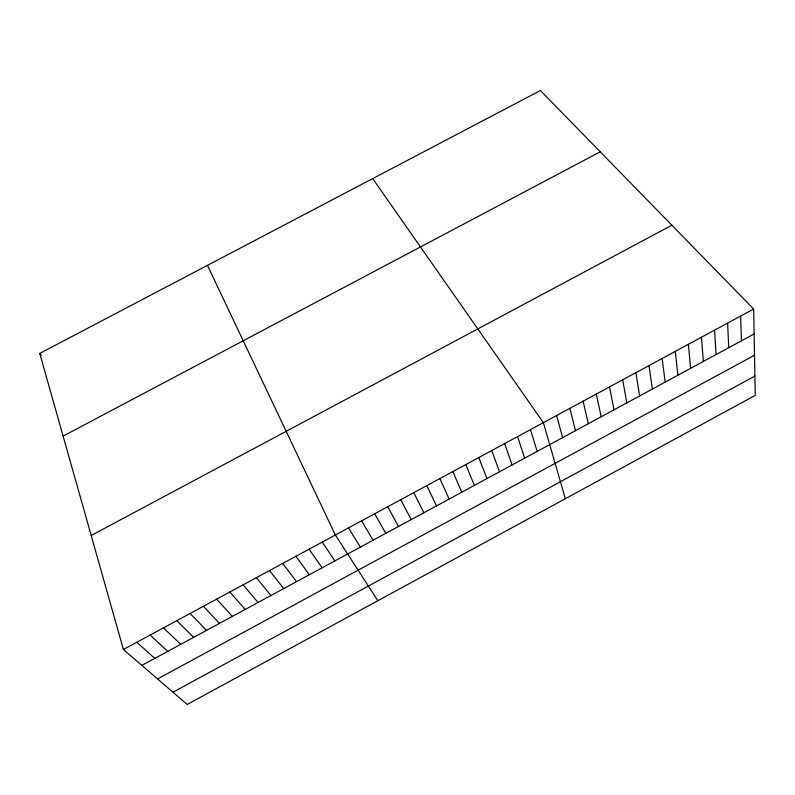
<?xml version="1.0" encoding="UTF-8"?>
<svg xmlns="http://www.w3.org/2000/svg" width="795" height="795" viewBox="0 0 795 795"><rect width="100%" height="100%" fill="white"/><g stroke="black" fill="none" stroke-linecap="round" stroke-linejoin="round"><path stroke-width="1.19" d="M141.848 665.395L754.117 333.97M157.569 678.95L754.515 355.236M172.962 692.216L754.892 376.085M123.414 649.495L753.66 309.056L540.411 90.521L39.75 353.427L123.414 649.495L187.183 704.479L755.25 395.373L753.66 309.056M91.196 535.502L671.855 225.224M63.113 436.107L600.225 151.815M136.78 642.271L154.826 658.369M150.126 635.066L167.785 651.353M163.452 627.861L180.723 644.347M176.768 620.666L193.652 637.351M190.075 613.482L206.561 630.365M203.361 606.307L219.46 623.379M216.628 599.142L232.349 616.403M229.884 591.977L245.218 609.437M39.75 353.427L41.32 355.256M243.121 584.832L258.067 602.481M256.348 577.687L270.906 595.534M269.555 570.552L283.736 588.588M282.742 563.426L296.545 581.652M295.919 556.311L309.334 574.725M372.686 178.597L543.363 422.652L565.344 498.703M309.076 549.196L322.124 567.809M322.223 542.101L334.884 560.902M377.864 600.722L335.351 535.005L207.445 265.361M348.468 527.92L360.373 547.099M361.566 520.844L373.094 540.212M374.654 513.779L385.804 533.336M387.722 506.723L398.504 526.469M400.769 499.667L411.184 519.602M413.807 492.632L423.844 512.745M426.835 485.596L436.495 505.898M439.844 478.57L449.135 499.061M452.832 471.544L461.756 492.224M465.81 464.538L474.357 485.397M478.769 457.542L486.957 478.58M491.717 450.546L499.538 471.773M504.656 443.56L512.099 464.976M517.565 436.584L524.65 458.178M530.474 429.608L537.181 451.391M556.619 415.487L562.592 437.638M569.866 408.332L575.471 430.671M583.093 401.187L588.32 423.715M596.31 394.052L601.169 416.759M609.507 386.917L613.998 409.813M622.694 379.801L626.808 402.876M635.861 372.686L639.607 395.95M649.008 365.581L652.387 389.033M662.146 358.485L665.157 382.127M675.263 351.4L677.906 375.22M688.371 344.324L690.646 368.323M701.458 337.249L703.366 361.437M714.536 330.183L716.076 354.56M727.594 323.138L728.777 347.683M740.632 316.092L741.457 340.816"/></g></svg>
